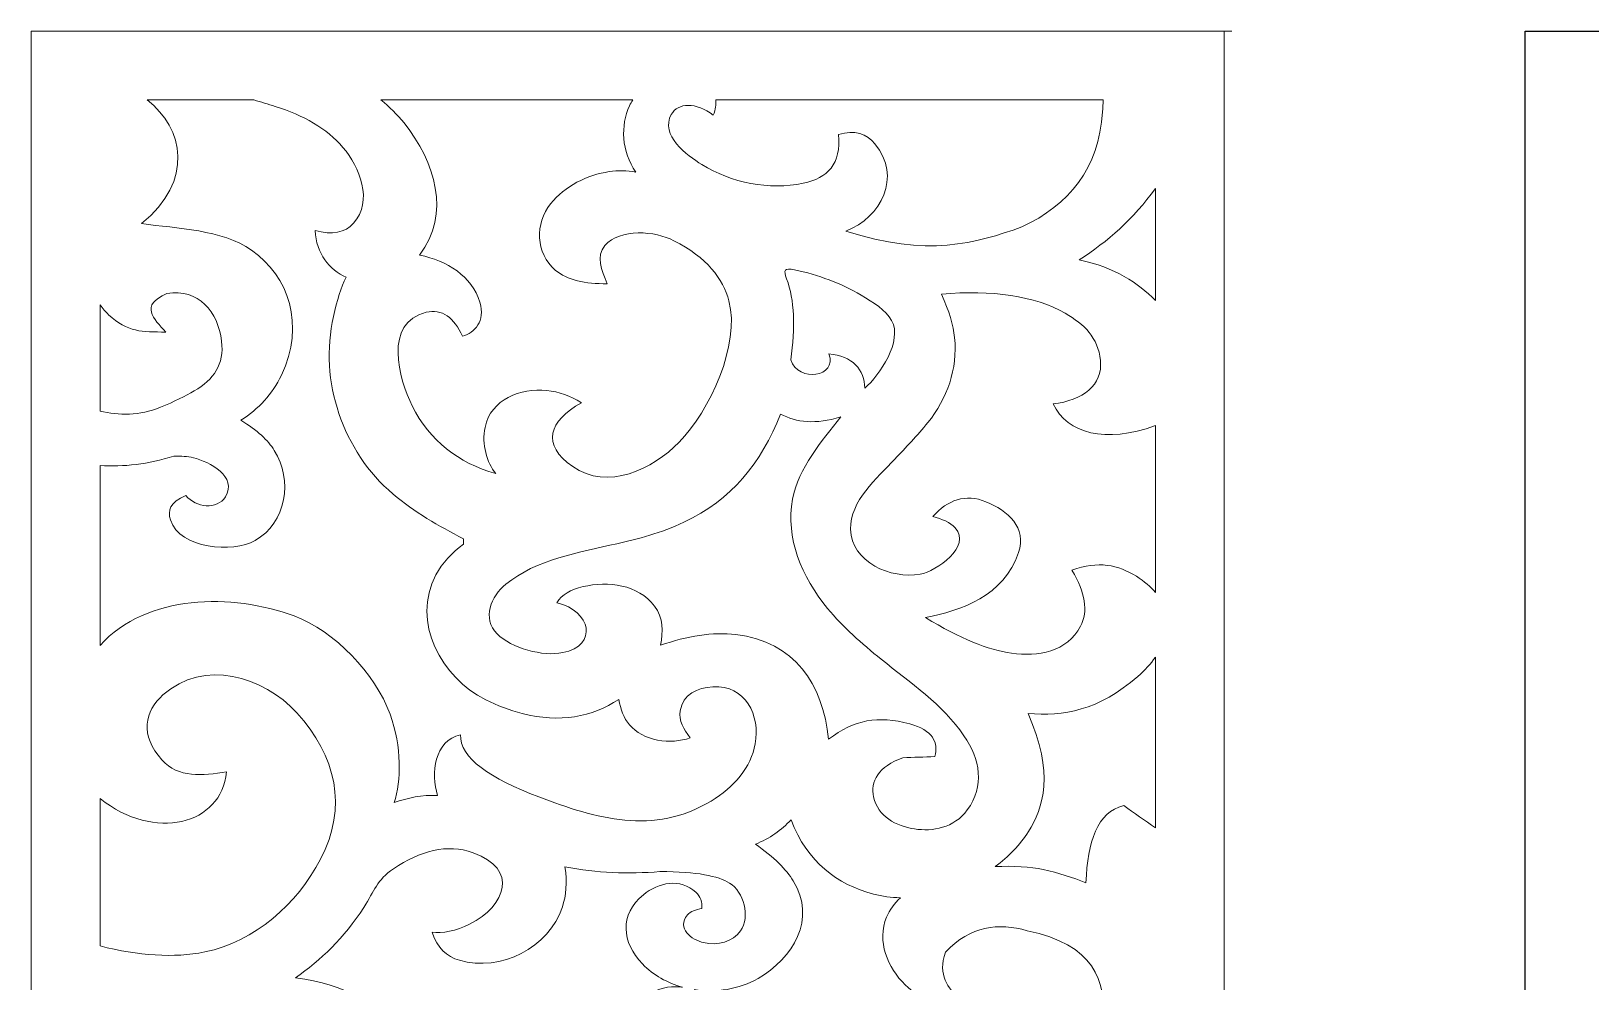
# Model space of a CAD drawing. Header units: centimetres. Extents: x -9.7 to 2.7, y -8.4 to 11.3.
# Drawn here: x -9.7 to -3.38, y 7.49 to 11.34 of the extents above; entities that cross this region are included whole.
import ezdxf

# ---------------------------------------------------------------- set-up
doc = ezdxf.new("R2010")
doc.units = ezdxf.units.CM
doc.header["$MEASUREMENT"] = 0
doc.layers.add('layer 1', color=7, linetype='Continuous')

msp = doc.modelspace()

# ---------------------------------------------------------------- linework, layer by layer
at = {"layer": 'layer 1', "color": 177, "lineweight": 9}
for points, knots in [([(-4.86345, -8.37849), (-4.86345, -8.37849), (-4.86345, 11.34319), (-4.86345, 11.34319), (-4.86345, 11.34319), (-5.13071, 11.34319), (-3.39006, 11.34319), (-9.70084, 11.34319), (-9.70084, 11.34319), (-9.70084, 11.34319), (-9.70084, -8.37849), (-9.70084, -8.37849), (-9.70084, -8.37849), (-7.81799, -8.37849), (-5.72238, -8.37849), (-4.86345, -8.37849)], [0, 0, 0, 0, 0.2, 0.2, 0.2, 0.2, 0.4, 0.4, 0.4, 0.4, 0.6, 0.6, 0.6, 0.6, 1, 1, 1, 1]), ([(-9.42176, 8.8514), (-9.23132, 9.06022), (-8.88725, 9.06392), (-8.63475, 8.97087), (-8.63475, 8.97087), (-8.47098, 8.91052), (-8.30524, 8.73664), (-8.2458, 8.57218), (-8.2458, 8.57218), (-8.19734, 8.43812), (-8.20088, 8.30187), (-8.22909, 8.21344), (-8.22909, 8.21344), (-8.1737, 8.2332), (-8.11591, 8.24576), (-8.05283, 8.24247), (-8.05283, 8.24247), (-8.08221, 8.33145), (-8.06551, 8.46457), (-7.95952, 8.48923), (-7.95952, 8.48923), (-7.96686, 8.39558), (-7.83555, 8.31021), (-7.64286, 8.23702), (-7.64286, 8.23702), (-7.40864, 8.14806), (-7.17865, 8.07919), (-6.94397, 8.21994), (-6.94397, 8.21994), (-6.8512, 8.27557), (-6.78258, 8.35627), (-6.7648, 8.4527), (-6.7648, 8.4527), (-6.74402, 8.56544), (-6.80421, 8.69244), (-6.93672, 8.68381), (-6.93672, 8.68381), (-6.99942, 8.67973), (-7.05888, 8.65433), (-7.0693, 8.58555), (-7.0693, 8.58555), (-7.07516, 8.54685), (-7.05488, 8.51142), (-7.02911, 8.47668), (-7.02911, 8.47668), (-7.10595, 8.44702), (-7.22157, 8.46452), (-7.27529, 8.52925), (-7.27529, 8.52925), (-7.29819, 8.55684), (-7.31089, 8.59183), (-7.31815, 8.63222), (-7.31815, 8.63222), (-7.42817, 8.5617), (-7.55564, 8.5348), (-7.71017, 8.57553), (-7.71017, 8.57553), (-7.76149, 8.58906), (-7.81163, 8.60681), (-7.85786, 8.63033), (-7.85786, 8.63033), (-8.03609, 8.72104), (-8.16221, 8.94547), (-8.05958, 9.13809), (-8.05958, 9.13809), (-8.03377, 9.18652), (-7.99496, 9.22783), (-7.9474, 9.26146), (-7.9474, 9.26146), (-7.9474, 9.26877), (-7.9474, 9.27608), (-7.9474, 9.28339), (-7.9474, 9.28339), (-8.04811, 9.33658), (-8.14731, 9.39188), (-8.23348, 9.46529), (-8.23348, 9.46529), (-8.43723, 9.63889), (-8.5346, 9.92351), (-8.47524, 10.18594), (-8.47524, 10.18594), (-8.46039, 10.25162), (-8.44522, 10.30456), (-8.4233, 10.34504), (-8.4233, 10.34504), (-8.49188, 10.37547), (-8.5446, 10.44034), (-8.54983, 10.53477), (-8.54983, 10.53477), (-8.4815, 10.5148), (-8.42724, 10.52611), (-8.39394, 10.56379), (-8.39394, 10.56379), (-8.31327, 10.65508), (-8.36851, 10.79218), (-8.43667, 10.87144), (-8.43667, 10.87144), (-8.50305, 10.94865), (-8.59697, 11.00226), (-8.71177, 11.03796), (-8.71177, 11.03796), (-8.73962, 11.04671), (-8.76854, 11.05617), (-8.79842, 11.06411), (-8.79842, 11.06411), (-8.79842, 11.06411), (-9.23066, 11.06411), (-9.23066, 11.06411), (-9.23066, 11.06411), (-9.08259, 10.94841), (-9.03885, 10.73792), (-9.25298, 10.56242), (-9.25298, 10.56242), (-9.10789, 10.54191), (-8.92949, 10.5396), (-8.80694, 10.45435), (-8.80694, 10.45435), (-8.65546, 10.34899), (-8.58979, 10.1516), (-8.68633, 9.94753), (-8.68633, 9.94753), (-8.72266, 9.87074), (-8.77868, 9.81082), (-8.85051, 9.76446), (-8.85051, 9.76446), (-8.78372, 9.72437), (-8.74122, 9.68352), (-8.71493, 9.64217), (-8.71493, 9.64217), (-8.6393, 9.52322), (-8.66536, 9.34833), (-8.79317, 9.27659), (-8.79317, 9.27659), (-8.88262, 9.22639), (-9.09794, 9.2423), (-9.13595, 9.36023), (-9.13595, 9.36023), (-9.14825, 9.39841), (-9.13904, 9.43235), (-9.07385, 9.4597), (-9.07385, 9.4597), (-9.03381, 9.40911), (-8.94622, 9.4014), (-8.91345, 9.45419), (-8.91345, 9.45419), (-8.86287, 9.53565), (-8.97857, 9.59754), (-9.04334, 9.61252), (-9.04334, 9.61252), (-9.06695, 9.61798), (-9.09296, 9.62044), (-9.12181, 9.61935), (-9.12181, 9.61935), (-9.22723, 9.58584), (-9.32643, 9.57514), (-9.42176, 9.5814), (-9.42176, 9.5814), (-9.42176, 9.5814), (-9.42176, 8.8514), (-9.42176, 8.8514)], [0, 0, 0, 0, 0.0243902, 0.0243902, 0.0243902, 0.0243902, 0.0487805, 0.0487805, 0.0487805, 0.0487805, 0.0731707, 0.0731707, 0.0731707, 0.0731707, 0.097561, 0.097561, 0.097561, 0.097561, 0.1219512, 0.1219512, 0.1219512, 0.1219512, 0.1463415, 0.1463415, 0.1463415, 0.1463415, 0.1707317, 0.1707317, 0.1707317, 0.1707317, 0.195122, 0.195122, 0.195122, 0.195122, 0.2195122, 0.2195122, 0.2195122, 0.2195122, 0.2439024, 0.2439024, 0.2439024, 0.2439024, 0.2682927, 0.2682927, 0.2682927, 0.2682927, 0.2926829, 0.2926829, 0.2926829, 0.2926829, 0.3170732, 0.3170732, 0.3170732, 0.3170732, 0.3414634, 0.3414634, 0.3414634, 0.3414634, 0.3658537, 0.3658537, 0.3658537, 0.3658537, 0.3902439, 0.3902439, 0.3902439, 0.3902439, 0.4146341, 0.4146341, 0.4146341, 0.4146341, 0.4390244, 0.4390244, 0.4390244, 0.4390244, 0.4634146, 0.4634146, 0.4634146, 0.4634146, 0.4878049, 0.4878049, 0.4878049, 0.4878049, 0.5121951, 0.5121951, 0.5121951, 0.5121951, 0.5365854, 0.5365854, 0.5365854, 0.5365854, 0.5609756, 0.5609756, 0.5609756, 0.5609756, 0.5853659, 0.5853659, 0.5853659, 0.5853659, 0.6097561, 0.6097561, 0.6097561, 0.6097561, 0.6341463, 0.6341463, 0.6341463, 0.6341463, 0.6585366, 0.6585366, 0.6585366, 0.6585366, 0.6829268, 0.6829268, 0.6829268, 0.6829268, 0.7073171, 0.7073171, 0.7073171, 0.7073171, 0.7317073, 0.7317073, 0.7317073, 0.7317073, 0.7560976, 0.7560976, 0.7560976, 0.7560976, 0.7804878, 0.7804878, 0.7804878, 0.7804878, 0.804878, 0.804878, 0.804878, 0.804878, 0.8292683, 0.8292683, 0.8292683, 0.8292683, 0.8536585, 0.8536585, 0.8536585, 0.8536585, 0.8780488, 0.8780488, 0.8780488, 0.8780488, 0.902439, 0.902439, 0.902439, 0.902439, 0.9268293, 0.9268293, 0.9268293, 0.9268293, 0.9512195, 0.9512195, 0.9512195, 0.9512195, 1, 1, 1, 1]), ([(-8.12591, 10.43454), (-8.01471, 10.41205), (-7.91365, 10.34962), (-7.88169, 10.24323), (-7.88169, 10.24323), (-7.85885, 10.16718), (-7.90155, 10.12009), (-7.95176, 10.10582), (-7.95176, 10.10582), (-7.98565, 10.18094), (-8.03536, 10.21814), (-8.09941, 10.20266), (-8.09941, 10.20266), (-8.27294, 10.16073), (-8.21081, 9.93318), (-8.15572, 9.8232), (-8.15572, 9.8232), (-8.0846, 9.68122), (-7.96943, 9.59237), (-7.81705, 9.54838), (-7.81705, 9.54838), (-7.85393, 9.59308), (-7.87449, 9.66829), (-7.86064, 9.73589), (-7.86064, 9.73589), (-7.83716, 9.85047), (-7.71562, 9.89571), (-7.61026, 9.88565), (-7.61026, 9.88565), (-7.56132, 9.88098), (-7.5145, 9.86358), (-7.46938, 9.83596), (-7.46938, 9.83596), (-7.60266, 9.76066), (-7.63307, 9.66642), (-7.50519, 9.57684), (-7.50519, 9.57684), (-7.36367, 9.47771), (-7.18064, 9.56566), (-7.0735, 9.67558), (-7.0735, 9.67558), (-6.94882, 9.80349), (-6.82537, 10.07122), (-6.87139, 10.24901), (-6.87139, 10.24901), (-6.89504, 10.34036), (-6.96142, 10.4242), (-7.09473, 10.49321), (-7.09473, 10.49321), (-7.17055, 10.53246), (-7.3121, 10.54482), (-7.37491, 10.4733), (-7.37491, 10.4733), (-7.41272, 10.43024), (-7.38637, 10.37391), (-7.36566, 10.31875), (-7.36566, 10.31875), (-7.45451, 10.31737), (-7.52701, 10.33316), (-7.57555, 10.3741), (-7.57555, 10.3741), (-7.65574, 10.44173), (-7.65851, 10.5637), (-7.5946, 10.6433), (-7.5946, 10.6433), (-7.53725, 10.71471), (-7.44632, 10.76025), (-7.35659, 10.7733), (-7.35659, 10.7733), (-7.32063, 10.77853), (-7.28468, 10.77821), (-7.24873, 10.77137), (-7.24873, 10.77137), (-7.3083, 10.85575), (-7.31157, 10.96058), (-7.27439, 11.04065), (-7.27439, 11.04065), (-7.27063, 11.04874), (-7.26646, 11.05657), (-7.26189, 11.06411), (-7.26189, 11.06411), (-7.26189, 11.06411), (-8.28321, 11.06411), (-8.28321, 11.06411), (-8.28321, 11.06411), (-8.24792, 11.0364), (-8.21668, 11.00519), (-8.18908, 10.97082), (-8.18908, 10.97082), (-8.06228, 10.81293), (-7.99869, 10.60301), (-8.12591, 10.43454)], [0, 0, 0, 0, 0.0416667, 0.0416667, 0.0416667, 0.0416667, 0.0833333, 0.0833333, 0.0833333, 0.0833333, 0.125, 0.125, 0.125, 0.125, 0.1666667, 0.1666667, 0.1666667, 0.1666667, 0.2083333, 0.2083333, 0.2083333, 0.2083333, 0.25, 0.25, 0.25, 0.25, 0.2916667, 0.2916667, 0.2916667, 0.2916667, 0.3333333, 0.3333333, 0.3333333, 0.3333333, 0.375, 0.375, 0.375, 0.375, 0.4166667, 0.4166667, 0.4166667, 0.4166667, 0.4583333, 0.4583333, 0.4583333, 0.4583333, 0.5, 0.5, 0.5, 0.5, 0.5416667, 0.5416667, 0.5416667, 0.5416667, 0.5833333, 0.5833333, 0.5833333, 0.5833333, 0.625, 0.625, 0.625, 0.625, 0.6666667, 0.6666667, 0.6666667, 0.6666667, 0.7083333, 0.7083333, 0.7083333, 0.7083333, 0.75, 0.75, 0.75, 0.75, 0.7916667, 0.7916667, 0.7916667, 0.7916667, 0.8333333, 0.8333333, 0.8333333, 0.8333333, 0.875, 0.875, 0.875, 0.875, 0.9166667, 0.9166667, 0.9166667, 0.9166667, 1, 1, 1, 1]), ([(-6.92522, 11.06411), (-6.92317, 11.0463), (-6.92598, 11.02581), (-6.93502, 11.00238), (-6.93502, 11.00238), (-7.00396, 11.05715), (-7.07895, 11.05294), (-7.10518, 11.00554), (-7.10518, 11.00554), (-7.15151, 10.92179), (-7.04266, 10.83915), (-6.98173, 10.80207), (-6.98173, 10.80207), (-6.86092, 10.72855), (-6.70921, 10.69676), (-6.57004, 10.72641), (-6.57004, 10.72641), (-6.47241, 10.7472), (-6.41521, 10.80429), (-6.42717, 10.92344), (-6.42717, 10.92344), (-6.36254, 10.94614), (-6.3123, 10.92599), (-6.27933, 10.88565), (-6.27933, 10.88565), (-6.17027, 10.75223), (-6.25275, 10.58751), (-6.39785, 10.53254), (-6.39785, 10.53254), (-6.06601, 10.42511), (-5.87127, 10.48221), (-5.68446, 10.54883), (-5.68446, 10.54883), (-5.4911, 10.6387), (-5.37082, 10.78577), (-5.35736, 11.01644), (-5.35736, 11.01644), (-5.35545, 11.03261), (-5.35421, 11.04852), (-5.35374, 11.06411), (-5.35374, 11.06411), (-5.35374, 11.06411), (-6.92522, 11.06411), (-6.92522, 11.06411)], [0, 0, 0, 0, 0.0833333, 0.0833333, 0.0833333, 0.0833333, 0.1666667, 0.1666667, 0.1666667, 0.1666667, 0.25, 0.25, 0.25, 0.25, 0.3333333, 0.3333333, 0.3333333, 0.3333333, 0.4166667, 0.4166667, 0.4166667, 0.4166667, 0.5, 0.5, 0.5, 0.5, 0.5833333, 0.5833333, 0.5833333, 0.5833333, 0.6666667, 0.6666667, 0.6666667, 0.6666667, 0.75, 0.75, 0.75, 0.75, 0.8333333, 0.8333333, 0.8333333, 0.8333333, 1, 1, 1, 1]), ([(-5.14253, 10.70512), (-5.23065, 10.58129), (-5.33641, 10.48979), (-5.45139, 10.4152), (-5.45139, 10.4152), (-5.30491, 10.38446), (-5.2133, 10.32322), (-5.14253, 10.25041), (-5.14253, 10.25041), (-5.14253, 10.25041), (-5.14253, 10.70512), (-5.14253, 10.70512)], [0, 0, 0, 0, 0.25, 0.25, 0.25, 0.25, 0.5, 0.5, 0.5, 0.5, 1, 1, 1, 1]), ([(-6.46615, 10.03361), (-6.37002, 10.027), (-6.32219, 9.96924), (-6.32094, 9.8943), (-6.32094, 9.8943), (-6.25941, 9.9498), (-6.16594, 10.08538), (-6.2119, 10.16902), (-6.2119, 10.16902), (-6.23547, 10.21191), (-6.28636, 10.24294), (-6.33581, 10.27238), (-6.33581, 10.27238), (-6.41787, 10.32121), (-6.50878, 10.35427), (-6.60619, 10.37552), (-6.60619, 10.37552), (-6.6466, 10.38434), (-6.65118, 10.37337), (-6.63765, 10.33786), (-6.63765, 10.33786), (-6.60536, 10.25316), (-6.60279, 10.14121), (-6.62116, 10.01007), (-6.62116, 10.01007), (-6.58971, 9.91602), (-6.43091, 9.93998), (-6.46615, 10.03361)], [0, 0, 0, 0, 0.125, 0.125, 0.125, 0.125, 0.25, 0.25, 0.25, 0.25, 0.375, 0.375, 0.375, 0.375, 0.5, 0.5, 0.5, 0.5, 0.625, 0.625, 0.625, 0.625, 0.75, 0.75, 0.75, 0.75, 1, 1, 1, 1]), ([(-9.42176, 9.80225), (-9.34422, 9.7844), (-9.26243, 9.78223), (-9.17673, 9.81759), (-9.17673, 9.81759), (-9.1206, 9.84075), (-9.07523, 9.86197), (-9.03937, 9.88358), (-9.03937, 9.88358), (-8.9612, 9.93068), (-8.91696, 9.9903), (-8.92885, 10.0862), (-8.92885, 10.0862), (-8.94345, 10.2038), (-9.02077, 10.30046), (-9.15062, 10.2786), (-9.15062, 10.2786), (-9.26272, 10.23124), (-9.20397, 10.17677), (-9.15527, 10.12273), (-9.15527, 10.12273), (-9.25004, 10.12273), (-9.3117, 10.12146), (-9.38681, 10.193), (-9.38681, 10.193), (-9.39863, 10.20425), (-9.41029, 10.21741), (-9.42176, 10.23301), (-9.42176, 10.23301), (-9.42176, 10.23301), (-9.42176, 9.80225), (-9.42176, 9.80225)], [0, 0, 0, 0, 0.1111111, 0.1111111, 0.1111111, 0.1111111, 0.2222222, 0.2222222, 0.2222222, 0.2222222, 0.3333333, 0.3333333, 0.3333333, 0.3333333, 0.4444444, 0.4444444, 0.4444444, 0.4444444, 0.5555556, 0.5555556, 0.5555556, 0.5555556, 0.6666667, 0.6666667, 0.6666667, 0.6666667, 0.7777778, 0.7777778, 0.7777778, 0.7777778, 1, 1, 1, 1]), ([(-5.14253, 9.74285), (-5.34528, 9.66944), (-5.49875, 9.71032), (-5.557, 9.83084), (-5.557, 9.83084), (-5.43732, 9.84669), (-5.35502, 9.90606), (-5.36514, 10.00755), (-5.36514, 10.00755), (-5.37436, 10.09998), (-5.43092, 10.15445), (-5.50795, 10.19863), (-5.50795, 10.19863), (-5.63151, 10.2695), (-5.80564, 10.29493), (-6.01012, 10.27655), (-6.01012, 10.27655), (-5.97741, 10.20712), (-5.96182, 10.14991), (-5.95662, 10.10013), (-5.95662, 10.10013), (-5.9433, 9.97272), (-5.98673, 9.85207), (-6.06509, 9.75549), (-6.06509, 9.75549), (-6.10799, 9.70262), (-6.15402, 9.6541), (-6.19918, 9.60693), (-6.19918, 9.60693), (-6.27156, 9.53133), (-6.38061, 9.43632), (-6.37824, 9.32296), (-6.37824, 9.32296), (-6.37543, 9.18883), (-6.2144, 9.11912), (-6.09642, 9.14039), (-6.09642, 9.14039), (-6.02945, 9.15247), (-5.88633, 9.25224), (-5.95405, 9.32862), (-5.95405, 9.32862), (-5.97411, 9.35124), (-6.00776, 9.36397), (-6.04428, 9.37462), (-6.04428, 9.37462), (-5.98509, 9.44179), (-5.91193, 9.46755), (-5.82986, 9.43429), (-5.82986, 9.43429), (-5.73923, 9.39756), (-5.6636, 9.32893), (-5.69757, 9.22787), (-5.69757, 9.22787), (-5.75653, 9.05244), (-5.9301, 8.99129), (-6.07503, 8.96465), (-6.07503, 8.96465), (-5.93392, 8.87822), (-5.81972, 8.83367), (-5.72525, 8.8198), (-5.72525, 8.8198), (-5.61994, 8.80434), (-5.50031, 8.82536), (-5.44606, 8.92929), (-5.44606, 8.92929), (-5.41434, 8.99006), (-5.42584, 9.06562), (-5.48058, 9.15597), (-5.48058, 9.15597), (-5.37506, 9.19614), (-5.2922, 9.17738), (-5.21956, 9.13205), (-5.21956, 9.13205), (-5.18729, 9.11191), (-5.1618, 9.08974), (-5.14253, 9.06619), (-5.14253, 9.06619), (-5.14253, 9.06619), (-5.14253, 9.74285), (-5.14253, 9.74285)], [0, 0, 0, 0, 0.047619, 0.047619, 0.047619, 0.047619, 0.0952381, 0.0952381, 0.0952381, 0.0952381, 0.1428571, 0.1428571, 0.1428571, 0.1428571, 0.1904762, 0.1904762, 0.1904762, 0.1904762, 0.2380952, 0.2380952, 0.2380952, 0.2380952, 0.2857143, 0.2857143, 0.2857143, 0.2857143, 0.3333333, 0.3333333, 0.3333333, 0.3333333, 0.3809524, 0.3809524, 0.3809524, 0.3809524, 0.4285714, 0.4285714, 0.4285714, 0.4285714, 0.4761905, 0.4761905, 0.4761905, 0.4761905, 0.5238095, 0.5238095, 0.5238095, 0.5238095, 0.5714286, 0.5714286, 0.5714286, 0.5714286, 0.6190476, 0.6190476, 0.6190476, 0.6190476, 0.6666667, 0.6666667, 0.6666667, 0.6666667, 0.7142857, 0.7142857, 0.7142857, 0.7142857, 0.7619048, 0.7619048, 0.7619048, 0.7619048, 0.8095238, 0.8095238, 0.8095238, 0.8095238, 0.8571429, 0.8571429, 0.8571429, 0.8571429, 0.9047619, 0.9047619, 0.9047619, 0.9047619, 1, 1, 1, 1]), ([(-6.66181, 9.79001), (-6.59846, 9.75511), (-6.5196, 9.7471), (-6.41806, 9.7784), (-6.41806, 9.7784), (-6.49581, 9.67884), (-6.58947, 9.57213), (-6.61342, 9.4442), (-6.61342, 9.4442), (-6.64269, 9.28789), (-6.57733, 9.12944), (-6.47193, 9.00174), (-6.47193, 9.00174), (-6.40894, 8.92541), (-6.33322, 8.85892), (-6.25402, 8.79513), (-6.25402, 8.79513), (-6.13596, 8.70003), (-6.00533, 8.61179), (-5.91866, 8.48498), (-5.91866, 8.48498), (-5.85334, 8.3894), (-5.83373, 8.28087), (-5.90502, 8.18368), (-5.90502, 8.18368), (-5.9591, 8.10997), (-6.04634, 8.09576), (-6.11913, 8.10678), (-6.11913, 8.10678), (-6.1931, 8.11799), (-6.26782, 8.15789), (-6.28526, 8.23724), (-6.28526, 8.23724), (-6.29832, 8.29669), (-6.26715, 8.36112), (-6.16577, 8.39571), (-6.16577, 8.39571), (-6.12289, 8.39727), (-6.08001, 8.39883), (-6.03713, 8.40039), (-6.03713, 8.40039), (-6.01997, 8.45674), (-6.04632, 8.50822), (-6.13802, 8.53286), (-6.13802, 8.53286), (-6.26754, 8.56766), (-6.36258, 8.55085), (-6.46749, 8.47056), (-6.46749, 8.47056), (-6.49093, 8.6962), (-6.60519, 8.86674), (-6.84297, 8.89522), (-6.84297, 8.89522), (-6.93837, 8.90664), (-7.04096, 8.88931), (-7.14858, 8.85185), (-7.14858, 8.85185), (-7.13878, 8.90792), (-7.13701, 8.96266), (-7.17346, 9.01102), (-7.17346, 9.01102), (-7.24047, 9.09994), (-7.36124, 9.11189), (-7.46308, 9.08998), (-7.46308, 9.08998), (-7.51417, 9.07899), (-7.54865, 9.05628), (-7.56981, 9.02417), (-7.56981, 9.02417), (-7.42992, 8.99226), (-7.40101, 8.85115), (-7.54513, 8.82193), (-7.54513, 8.82193), (-7.62638, 8.80545), (-7.75326, 8.83932), (-7.81184, 8.89855), (-7.81184, 8.89855), (-7.87349, 8.96089), (-7.83628, 9.05124), (-7.77592, 9.10029), (-7.77592, 9.10029), (-7.65475, 9.19877), (-7.47544, 9.23079), (-7.3265, 9.2638), (-7.3265, 9.2638), (-7.24002, 9.28297), (-7.14708, 9.30741), (-7.05411, 9.35138), (-7.05411, 9.35138), (-6.86125, 9.44261), (-6.74104, 9.59019), (-6.66181, 9.79001)], [0, 0, 0, 0, 0.0416667, 0.0416667, 0.0416667, 0.0416667, 0.0833333, 0.0833333, 0.0833333, 0.0833333, 0.125, 0.125, 0.125, 0.125, 0.1666667, 0.1666667, 0.1666667, 0.1666667, 0.2083333, 0.2083333, 0.2083333, 0.2083333, 0.25, 0.25, 0.25, 0.25, 0.2916667, 0.2916667, 0.2916667, 0.2916667, 0.3333333, 0.3333333, 0.3333333, 0.3333333, 0.375, 0.375, 0.375, 0.375, 0.4166667, 0.4166667, 0.4166667, 0.4166667, 0.4583333, 0.4583333, 0.4583333, 0.4583333, 0.5, 0.5, 0.5, 0.5, 0.5416667, 0.5416667, 0.5416667, 0.5416667, 0.5833333, 0.5833333, 0.5833333, 0.5833333, 0.625, 0.625, 0.625, 0.625, 0.6666667, 0.6666667, 0.6666667, 0.6666667, 0.7083333, 0.7083333, 0.7083333, 0.7083333, 0.75, 0.75, 0.75, 0.75, 0.7916667, 0.7916667, 0.7916667, 0.7916667, 0.8333333, 0.8333333, 0.8333333, 0.8333333, 0.875, 0.875, 0.875, 0.875, 0.9166667, 0.9166667, 0.9166667, 0.9166667, 1, 1, 1, 1]), ([(-9.42176, 7.63197), (-9.26532, 7.59262), (-9.12273, 7.58239), (-8.99716, 7.6076), (-8.99716, 7.6076), (-8.79461, 7.64825), (-8.62159, 7.80366), (-8.52753, 7.98397), (-8.52753, 7.98397), (-8.41626, 8.19728), (-8.46449, 8.40231), (-8.62431, 8.57831), (-8.62431, 8.57831), (-8.75933, 8.727), (-9.00074, 8.79841), (-9.16679, 8.65042), (-9.16679, 8.65042), (-9.23981, 8.58535), (-9.26191, 8.48773), (-9.17059, 8.38657), (-9.17059, 8.38657), (-9.10349, 8.31224), (-9.00674, 8.32356), (-8.90872, 8.33852), (-8.90872, 8.33852), (-8.92902, 8.12238), (-9.20081, 8.05512), (-9.42176, 8.22984), (-9.42176, 8.22984), (-9.42176, 8.22984), (-9.42176, 7.63197), (-9.42176, 7.63197)], [0, 0, 0, 0, 0.1111111, 0.1111111, 0.1111111, 0.1111111, 0.2222222, 0.2222222, 0.2222222, 0.2222222, 0.3333333, 0.3333333, 0.3333333, 0.3333333, 0.4444444, 0.4444444, 0.4444444, 0.4444444, 0.5555556, 0.5555556, 0.5555556, 0.5555556, 0.6666667, 0.6666667, 0.6666667, 0.6666667, 0.7777778, 0.7777778, 0.7777778, 0.7777778, 1, 1, 1, 1]), ([(-5.14253, 8.80403), (-5.16107, 8.77674), (-5.18478, 8.75036), (-5.2131, 8.72568), (-5.2131, 8.72568), (-5.3729, 8.58639), (-5.51793, 8.56237), (-5.65823, 8.57518), (-5.65823, 8.57518), (-5.55172, 8.33421), (-5.59639, 8.19083), (-5.65679, 8.09626), (-5.65679, 8.09626), (-5.69135, 8.04215), (-5.73799, 7.99396), (-5.79213, 7.95385), (-5.79213, 7.95385), (-5.71832, 7.95766), (-5.64919, 7.95301), (-5.59729, 7.94185), (-5.59729, 7.94185), (-5.5362, 7.9287), (-5.47737, 7.90976), (-5.42377, 7.88857), (-5.42377, 7.88857), (-5.41727, 8.05443), (-5.37899, 8.17629), (-5.27077, 8.20132), (-5.27077, 8.20132), (-5.22802, 8.1714), (-5.18528, 8.14148), (-5.14253, 8.11156), (-5.14253, 8.11156), (-5.14253, 8.11156), (-5.14253, 8.80403), (-5.14253, 8.80403)], [0, 0, 0, 0, 0.1, 0.1, 0.1, 0.1, 0.2, 0.2, 0.2, 0.2, 0.3, 0.3, 0.3, 0.3, 0.4, 0.4, 0.4, 0.4, 0.5, 0.5, 0.5, 0.5, 0.6, 0.6, 0.6, 0.6, 0.7, 0.7, 0.7, 0.7, 0.8, 0.8, 0.8, 0.8, 1, 1, 1, 1]), ([(-7.01291, 7.45486), (-6.94913, 7.43473), (-6.90299, 7.3885), (-6.93502, 7.30546), (-6.93502, 7.30546), (-7.00396, 7.36022), (-7.07895, 7.35602), (-7.10518, 7.30862), (-7.10518, 7.30862), (-7.15151, 7.22487), (-7.04266, 7.14223), (-6.98173, 7.10514), (-6.98173, 7.10514), (-6.86092, 7.03162), (-6.70921, 6.99984), (-6.57004, 7.02949), (-6.57004, 7.02949), (-6.47241, 7.05028), (-6.41521, 7.10737), (-6.42717, 7.22652), (-6.42717, 7.22652), (-6.36254, 7.24922), (-6.3123, 7.22907), (-6.27933, 7.18873), (-6.27933, 7.18873), (-6.17027, 7.05531), (-6.25275, 6.89059), (-6.39785, 6.83562), (-6.39785, 6.83562), (-6.06601, 6.72819), (-5.87127, 6.78529), (-5.68446, 6.85191), (-5.68446, 6.85191), (-5.4911, 6.94178), (-5.37082, 7.08884), (-5.35736, 7.31952), (-5.35736, 7.31952), (-5.33681, 7.49389), (-5.39317, 7.63707), (-5.66221, 7.69404), (-5.66221, 7.69404), (-5.77938, 7.72663), (-5.89166, 7.7152), (-5.99319, 7.60694), (-5.99319, 7.60694), (-6.02719, 7.51255), (-5.9806, 7.4642), (-5.93875, 7.41315), (-5.93875, 7.41315), (-6.02358, 7.39971), (-6.09721, 7.41696), (-6.15629, 7.47399), (-6.15629, 7.47399), (-6.22931, 7.54447), (-6.2725, 7.65078), (-6.23222, 7.74941), (-6.23222, 7.74941), (-6.22011, 7.77908), (-6.20088, 7.80506), (-6.17638, 7.82767), (-6.17638, 7.82767), (-6.21329, 7.82857), (-6.24968, 7.83338), (-6.28474, 7.84249), (-6.28474, 7.84249), (-6.43449, 7.88137), (-6.55273, 7.97114), (-6.61981, 8.14356), (-6.61981, 8.14356), (-6.65882, 8.10157), (-6.70636, 8.06811), (-6.7642, 8.04495), (-6.7642, 8.04495), (-6.68767, 7.99117), (-6.63952, 7.94196), (-6.61063, 7.89586), (-6.61063, 7.89586), (-6.51469, 7.74275), (-6.61255, 7.58119), (-6.75309, 7.50049), (-6.75309, 7.50049), (-6.82997, 7.45634), (-6.92396, 7.44119), (-7.01291, 7.45486)], [0, 0, 0, 0, 0.0454545, 0.0454545, 0.0454545, 0.0454545, 0.0909091, 0.0909091, 0.0909091, 0.0909091, 0.1363636, 0.1363636, 0.1363636, 0.1363636, 0.1818182, 0.1818182, 0.1818182, 0.1818182, 0.2272727, 0.2272727, 0.2272727, 0.2272727, 0.2727273, 0.2727273, 0.2727273, 0.2727273, 0.3181818, 0.3181818, 0.3181818, 0.3181818, 0.3636364, 0.3636364, 0.3636364, 0.3636364, 0.4090909, 0.4090909, 0.4090909, 0.4090909, 0.4545455, 0.4545455, 0.4545455, 0.4545455, 0.5, 0.5, 0.5, 0.5, 0.5454545, 0.5454545, 0.5454545, 0.5454545, 0.5909091, 0.5909091, 0.5909091, 0.5909091, 0.6363636, 0.6363636, 0.6363636, 0.6363636, 0.6818182, 0.6818182, 0.6818182, 0.6818182, 0.7272727, 0.7272727, 0.7272727, 0.7272727, 0.7727273, 0.7727273, 0.7727273, 0.7727273, 0.8181818, 0.8181818, 0.8181818, 0.8181818, 0.8636364, 0.8636364, 0.8636364, 0.8636364, 0.9090909, 0.9090909, 0.9090909, 0.9090909, 1, 1, 1, 1]), ([(-8.12591, 6.73762), (-8.01471, 6.71513), (-7.91365, 6.6527), (-7.88169, 6.54631), (-7.88169, 6.54631), (-7.85885, 6.47026), (-7.90155, 6.42317), (-7.95176, 6.40889), (-7.95176, 6.40889), (-7.98565, 6.48402), (-8.03536, 6.52122), (-8.09941, 6.50574), (-8.09941, 6.50574), (-8.27294, 6.4638), (-8.21081, 6.23626), (-8.15572, 6.12628), (-8.15572, 6.12628), (-8.0846, 5.98429), (-7.96943, 5.89544), (-7.81705, 5.85146), (-7.81705, 5.85146), (-7.85393, 5.89616), (-7.87449, 5.97136), (-7.86064, 6.03896), (-7.86064, 6.03896), (-7.83716, 6.15354), (-7.71562, 6.19879), (-7.61026, 6.18873), (-7.61026, 6.18873), (-7.56132, 6.18406), (-7.5145, 6.16666), (-7.46938, 6.13904), (-7.46938, 6.13904), (-7.60266, 6.06373), (-7.63307, 5.9695), (-7.50519, 5.87991), (-7.50519, 5.87991), (-7.36367, 5.78078), (-7.18064, 5.86874), (-7.0735, 5.97865), (-7.0735, 5.97865), (-6.94882, 6.10657), (-6.82537, 6.3743), (-6.87139, 6.55208), (-6.87139, 6.55208), (-6.89504, 6.64344), (-6.96142, 6.72727), (-7.09473, 6.79629), (-7.09473, 6.79629), (-7.17055, 6.83554), (-7.3121, 6.8479), (-7.37491, 6.77638), (-7.37491, 6.77638), (-7.41272, 6.73332), (-7.38637, 6.67699), (-7.36566, 6.62183), (-7.36566, 6.62183), (-7.45451, 6.62045), (-7.52701, 6.63623), (-7.57555, 6.67718), (-7.57555, 6.67718), (-7.65574, 6.74481), (-7.65851, 6.86678), (-7.5946, 6.94637), (-7.5946, 6.94637), (-7.53725, 7.01779), (-7.44632, 7.06333), (-7.35659, 7.07638), (-7.35659, 7.07638), (-7.32063, 7.08161), (-7.28468, 7.08128), (-7.24873, 7.07444), (-7.24873, 7.07444), (-7.3083, 7.15883), (-7.31157, 7.26365), (-7.27439, 7.34372), (-7.27439, 7.34372), (-7.23863, 7.42073), (-7.16546, 7.47484), (-7.069, 7.46584), (-7.069, 7.46584), (-7.06579, 7.46555), (-7.06259, 7.46519), (-7.05939, 7.46479), (-7.05939, 7.46479), (-7.12079, 7.48171), (-7.17768, 7.51314), (-7.22213, 7.55904), (-7.22213, 7.55904), (-7.30641, 7.64605), (-7.31662, 7.75922), (-7.21852, 7.83967), (-7.21852, 7.83967), (-7.15782, 7.88945), (-7.06771, 7.90866), (-7.00578, 7.84991), (-7.00578, 7.84991), (-6.98736, 7.83243), (-6.97914, 7.81033), (-6.9811, 7.7836), (-6.9811, 7.7836), (-7.00499, 7.78007), (-7.02724, 7.77306), (-7.04019, 7.75769), (-7.04019, 7.75769), (-7.0856, 7.70377), (-7.02274, 7.65659), (-6.97404, 7.64547), (-6.97404, 7.64547), (-6.91753, 7.63256), (-6.85457, 7.64924), (-6.82418, 7.69334), (-6.82418, 7.69334), (-6.78461, 7.75076), (-6.81121, 7.85217), (-6.86925, 7.88736), (-6.86925, 7.88736), (-6.91585, 7.91562), (-6.99948, 7.93388), (-7.1511, 7.93376), (-7.1511, 7.93376), (-7.27954, 7.92415), (-7.40798, 7.92613), (-7.53642, 7.95359), (-7.53642, 7.95359), (-7.52675, 7.88896), (-7.53185, 7.83581), (-7.54698, 7.79047), (-7.54698, 7.79047), (-7.602, 7.62552), (-7.79689, 7.52541), (-7.96428, 7.57387), (-7.96428, 7.57387), (-8.01549, 7.5887), (-8.05467, 7.62373), (-8.0749, 7.68755), (-8.0749, 7.68755), (-8.03598, 7.68164), (-7.97668, 7.69349), (-7.92325, 7.72067), (-7.92325, 7.72067), (-7.77451, 7.79635), (-7.72415, 7.94373), (-7.9083, 8.01007), (-7.9083, 8.01007), (-8.01588, 8.04884), (-8.12347, 8.01739), (-8.23106, 7.94531), (-8.23106, 7.94531), (-8.30032, 7.8989), (-8.30827, 7.85733), (-8.35222, 7.78838), (-8.35222, 7.78838), (-8.43207, 7.66311), (-8.52718, 7.5749), (-8.62903, 7.50307), (-8.62903, 7.50307), (-8.42594, 7.47549), (-8.28539, 7.39382), (-8.18908, 7.2739), (-8.18908, 7.2739), (-8.06228, 7.11601), (-7.99869, 6.90609), (-8.12591, 6.73762)], [0, 0, 0, 0, 0.0238095, 0.0238095, 0.0238095, 0.0238095, 0.047619, 0.047619, 0.047619, 0.047619, 0.0714286, 0.0714286, 0.0714286, 0.0714286, 0.0952381, 0.0952381, 0.0952381, 0.0952381, 0.1190476, 0.1190476, 0.1190476, 0.1190476, 0.1428571, 0.1428571, 0.1428571, 0.1428571, 0.1666667, 0.1666667, 0.1666667, 0.1666667, 0.1904762, 0.1904762, 0.1904762, 0.1904762, 0.2142857, 0.2142857, 0.2142857, 0.2142857, 0.2380952, 0.2380952, 0.2380952, 0.2380952, 0.2619048, 0.2619048, 0.2619048, 0.2619048, 0.2857143, 0.2857143, 0.2857143, 0.2857143, 0.3095238, 0.3095238, 0.3095238, 0.3095238, 0.3333333, 0.3333333, 0.3333333, 0.3333333, 0.3571429, 0.3571429, 0.3571429, 0.3571429, 0.3809524, 0.3809524, 0.3809524, 0.3809524, 0.4047619, 0.4047619, 0.4047619, 0.4047619, 0.4285714, 0.4285714, 0.4285714, 0.4285714, 0.452381, 0.452381, 0.452381, 0.452381, 0.4761905, 0.4761905, 0.4761905, 0.4761905, 0.5, 0.5, 0.5, 0.5, 0.5238095, 0.5238095, 0.5238095, 0.5238095, 0.547619, 0.547619, 0.547619, 0.547619, 0.5714286, 0.5714286, 0.5714286, 0.5714286, 0.5952381, 0.5952381, 0.5952381, 0.5952381, 0.6190476, 0.6190476, 0.6190476, 0.6190476, 0.6428571, 0.6428571, 0.6428571, 0.6428571, 0.6666667, 0.6666667, 0.6666667, 0.6666667, 0.6904762, 0.6904762, 0.6904762, 0.6904762, 0.7142857, 0.7142857, 0.7142857, 0.7142857, 0.7380952, 0.7380952, 0.7380952, 0.7380952, 0.7619048, 0.7619048, 0.7619048, 0.7619048, 0.7857143, 0.7857143, 0.7857143, 0.7857143, 0.8095238, 0.8095238, 0.8095238, 0.8095238, 0.8333333, 0.8333333, 0.8333333, 0.8333333, 0.8571429, 0.8571429, 0.8571429, 0.8571429, 0.8809524, 0.8809524, 0.8809524, 0.8809524, 0.9047619, 0.9047619, 0.9047619, 0.9047619, 0.9285714, 0.9285714, 0.9285714, 0.9285714, 0.952381, 0.952381, 0.952381, 0.952381, 1, 1, 1, 1])]:
    msp.add_open_spline(points, degree=3, knots=knots, dxfattribs=at)
at = {"layer": 'layer 1', "color": 242}
msp.add_open_spline([(1.19485, -8.37849), (1.19485, -8.37849), (1.19485, 11.34319), (1.19485, 11.34319), (1.19485, 11.34319), (0.92759, 11.34319), (2.66824, 11.34319), (-3.64254, 11.34319), (-3.64254, 11.34319), (-3.64254, 11.34319), (-3.64254, -8.37849), (-3.64254, -8.37849), (-3.64254, -8.37849), (-1.75969, -8.37849), (0.33592, -8.37849), (1.19485, -8.37849)], degree=3, knots=[0, 0, 0, 0, 0.2, 0.2, 0.2, 0.2, 0.4, 0.4, 0.4, 0.4, 0.6, 0.6, 0.6, 0.6, 1, 1, 1, 1], dxfattribs=at)

doc.saveas('drawing.dxf')
